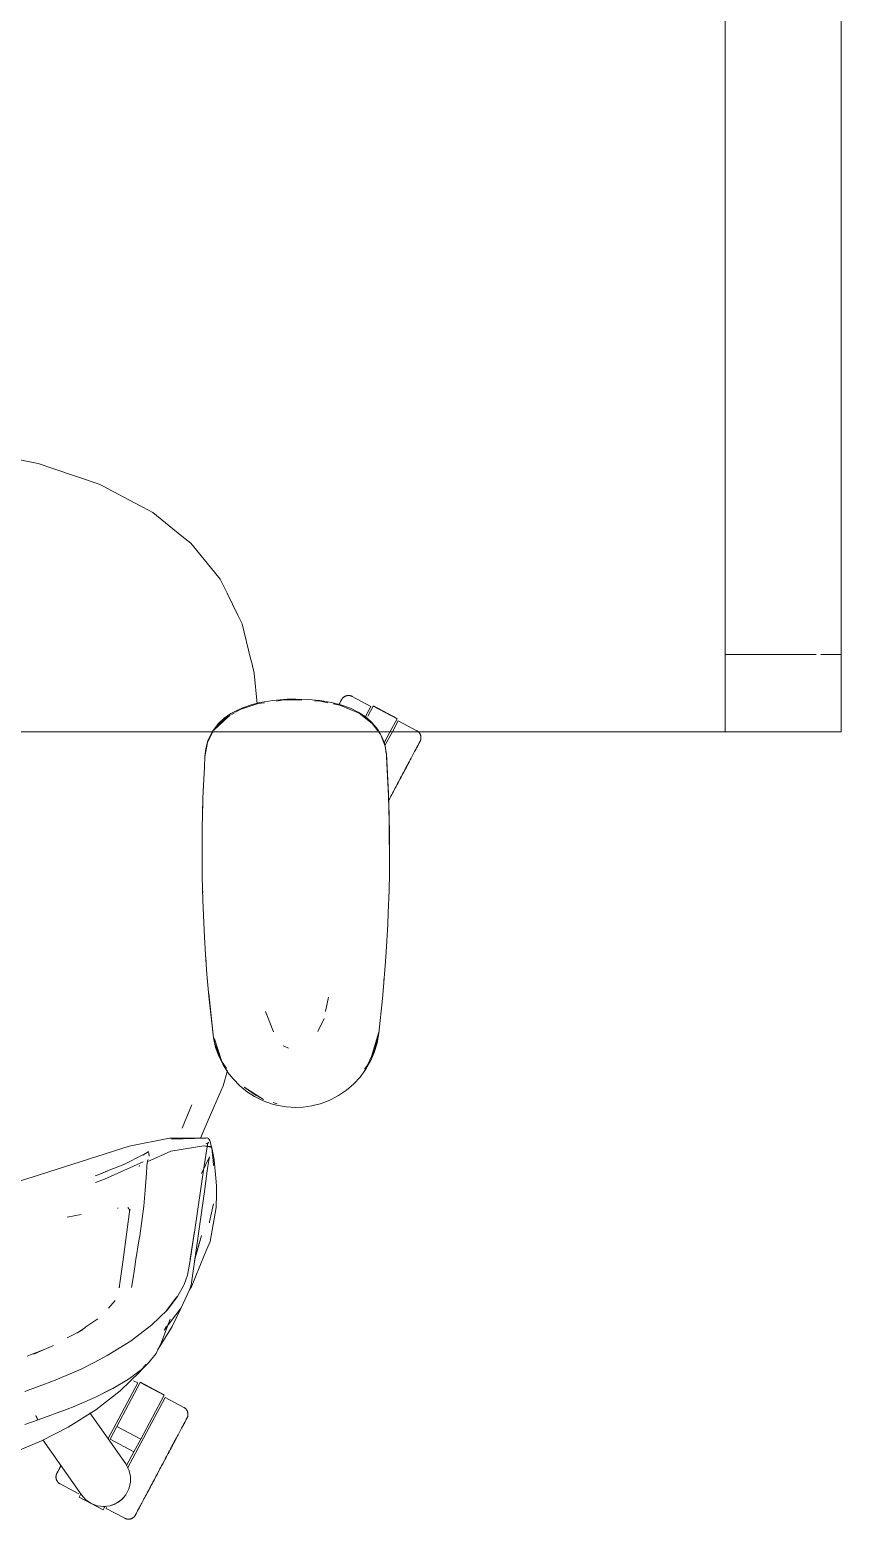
# Model space of a CAD drawing. Header units: millimetres. Extents: x 155927 to 326028, y -36033 to 97293.
# Drawn here: x 171018 to 171437, y 22978 to 23749 of the extents above; entities that cross this region are included whole.
import ezdxf

# ---------------------------------------------------------------- set-up
doc = ezdxf.new("R2010")
doc.units = ezdxf.units.MM
doc.header["$MEASUREMENT"] = 0
doc.layers.add('G-IMPT', color=8, linetype='CONTINUOUS', lineweight=9)
doc.layers.add('I-FURN', color=8, linetype='CONTINUOUS', lineweight=9)

msp = doc.modelspace()

# ---------------------------------------------------------------- linework, layer by layer
at = {"layer": 'G-IMPT'}
for p, q in [((171008.2, 23527.06), (171022.02, 23524.19)), ((171029.46, 23521.67), (171022.02, 23524.19)), ((171029.46, 23521.67), (171053.54, 23513.52)), ((171055.2, 23512.65), (171053.54, 23513.52)), ((171074.71, 23502.35), (171055.2, 23512.65)), ((171074.71, 23502.35), (171076.09, 23501.62)), ((171081.22, 23498.91), (171076.09, 23501.62)), ((171081.22, 23498.91), (171096.35, 23486.71)), ((171101.02, 23482.95), (171096.35, 23486.71)), ((171113.19, 23468), (171101.02, 23482.95)), ((171113.19, 23468), (171116.16, 23464.35)), ((171116.16, 23464.35), (171119.69, 23457.18)), ((171125.33, 23445.71), (171119.69, 23457.18)), ((171125.33, 23445.71), (171127.48, 23441.35)), ((171127.48, 23441.35), (171131.88, 23423.41)), ((171131.88, 23423.41), (171132.46, 23421.04)), ((171133.76, 23415.75), (171132.46, 23421.04)), ((171135.21, 23399.87), (171133.76, 23415.75)), ((171136.67, 23400.55), (171143.43, 23401.67)), ((171150.74, 23402.24), (171143.43, 23401.67)), ((171148.09, 23401.73), (171145.3, 23401.33)), ((171148.09, 23401.73), (171155.25, 23401.96)), ((171150.74, 23402.24), (171155.25, 23402.33)), ((171155.25, 23402.33), (171161.59, 23402.15)), ((171158.36, 23401.77), (171155.25, 23401.96)), ((171167.74, 23401.59), (171161.59, 23402.15)), ((171168.08, 23401.17), (171164.87, 23401.37)), ((171167.74, 23401.59), (171173.67, 23400.59)), ((171121.29, 23393.89), (171118.13, 23392.01)), ((171118.19, 23392.38), (171121.64, 23394.82)), ((171123.02, 23395.63), (171121.64, 23394.82)), ((171123.51, 23395.22), (171122.07, 23394.36)), ((171127.65, 23397.83), (171123.02, 23395.63)), ((171126.43, 23396.97), (171123.98, 23395.5)), ((171135.83, 23400), (171126.43, 23396.97)), ((171132.74, 23399.57), (171127.65, 23397.83)), ((171132.74, 23399.57), (171136.67, 23400.55)), ((171139.12, 23400.46), (171135.83, 23400)), ((171171.83, 23400.4), (171168.08, 23401.17)), ((171179.15, 23399.16), (171173.67, 23400.59)), ((171178.04, 23399.13), (171174.57, 23399.84)), ((171178.04, 23399.13), (171183.66, 23396.8)), ((171179.15, 23399.16), (171183.49, 23397.57)), ((171187.56, 23395.59), (171183.49, 23397.57)), ((171188.05, 23394.96), (171183.66, 23396.8)), ((171187.56, 23395.59), (171191.61, 23392.93)), ((171194.84, 23389.75), (171188.05, 23394.96)), ((171112.05, 23385.33), (171114.01, 23388.19)), ((171120.22, 23393.2), (171112.83, 23386.3)), ((171118.13, 23392.01), (171112.83, 23386.3)), ((171112.83, 23386.3), (171115.06, 23388.71)), ((171115.14, 23389.51), (171114.01, 23388.19)), ((171118.92, 23392.07), (171115.06, 23388.71)), ((171115.14, 23389.51), (171118.19, 23392.38)), ((171120.22, 23393.2), (171119.28, 23392.38)), ((171191.61, 23392.93), (171194.64, 23390.27)), ((171197.72, 23386.53), (171194.64, 23390.27)), ((171197.71, 23385.88), (171194.84, 23389.75)), ((171198.4, 23385.33), (171197.72, 23386.53)), ((171109.62, 23379.8), (171108.25, 23372.46)), ((171108.75, 23376.69), (171109.82, 23380.64)), ((171111.72, 23384.06), (171109.62, 23379.8)), ((171111.8, 23384.97), (171109.82, 23380.64)), ((171111.72, 23384.06), (171112.35, 23385.33)), ((171199.01, 23384.12), (171198.12, 23385.33)), ((171199.68, 23383.09), (171198.4, 23385.33)), ((171201.42, 23377.93), (171199.01, 23384.12)), ((171199.68, 23383.09), (171201.07, 23379.45)), ((171201.44, 23378.11), (171201.07, 23379.45)), ((171201.44, 23378.11), (171201.89, 23375.71)), ((171107.97, 23367.02), (171108.25, 23372.68)), ((171108.25, 23372.68), (171108.75, 23376.69)), ((171201.42, 23377.93), (171202.01, 23374.08)), ((171202.14, 23374.06), (171201.89, 23375.71)), ((171203.19, 23353.49), (171202.14, 23374.06)), ((171203.23, 23352.28), (171202.14, 23374.06)), ((171202.14, 23374.06), (171202.25, 23372.46)), ((171203.23, 23352.28), (171202.25, 23372.46)), ((171107.97, 23367.02), (171107.35, 23354.46)), ((171106.85, 23335.24), (171107.23, 23350.91)), ((171107.17, 23347.51), (171107.03, 23344.19)), ((171107.23, 23350.91), (171107.35, 23354.46)), ((171203.69, 23332.09), (171203.19, 23353.49)), ((171203.53, 23341.93), (171203.19, 23353.49)), ((171203.19, 23353.49), (171203.23, 23352.28)), ((171203.69, 23332.09), (171203.23, 23352.28)), ((171107.03, 23341.97), (171107.03, 23344.19)), ((171203.65, 23311.91), (171203.53, 23341.93)), ((171203.69, 23332.09), (171203.53, 23341.93)), ((171203.53, 23341.93), (171203.73, 23322.7)), ((171106.85, 23335.24), (171106.8, 23330.73)), ((171203.67, 23334.13), (171203.6, 23336.04)), ((171203.65, 23332.09), (171203.67, 23334.13)), ((171203.65, 23311.91), (171203.69, 23332.09)), ((171106.8, 23330.73), (171106.81, 23316.02)), ((171203.65, 23311.91), (171203.73, 23322.7)), ((171106.88, 23310.55), (171106.81, 23316.02)), ((171106.88, 23310.55), (171107.17, 23298.24)), ((171203.65, 23311.91), (171203.48, 23303.49)), ((171107.01, 23303.77), (171107.01, 23305.85)), ((171107.09, 23302.11), (171107.01, 23303.77)), ((171203.09, 23291.73), (171203.48, 23303.49)), ((171107.47, 23290.36), (171107.17, 23298.24)), ((171203.23, 23296.62), (171203.34, 23298.55)), ((171203.34, 23298.55), (171203.36, 23300.05)), ((171107.47, 23290.36), (171108.01, 23279.05)), ((171202.03, 23271.57), (171202.84, 23285.71)), ((171203.09, 23291.73), (171202.84, 23285.71)), ((171108.57, 23270.18), (171108.01, 23279.05)), ((171108.57, 23270.18), (171109.3, 23259.9)), ((171201.7, 23266.48), (171202.03, 23271.57)), ((171108.7, 23268.14), (171108.61, 23270.04)), ((171108.7, 23268.14), (171108.84, 23266.72)), ((171201.7, 23266.48), (171200.45, 23251.42)), ((171110.28, 23248.5), (171109.3, 23259.9)), ((171201.05, 23258.3), (171200.88, 23256.62)), ((171112.63, 23227.06), (171110.18, 23250.02)), ((171110.18, 23250.02), (171112.3, 23229.88)), ((171112.63, 23227.06), (171110.28, 23248.5)), ((171172.23, 23248.08), (171170.66, 23240.65)), ((171200.11, 23247.29), (171198.2, 23229.37)), ((171200.45, 23251.42), (171200.11, 23247.29)), ((171139.53, 23240.58), (171143.68, 23230.16)), ((171166.63, 23230.25), (171169.9, 23237.03)), ((171169.82, 23236.75), (171169.9, 23237.03)), ((171112.63, 23227.06), (171112.3, 23229.88)), ((171112.63, 23227.06), (171113.79, 23222.1)), ((171112.85, 23226.99), (171113.43, 23223.93)), ((171117.03, 23214.71), (171113.22, 23226.56)), ((171116.13, 23217.42), (171113.22, 23226.56)), ((171113.43, 23223.93), (171117.03, 23214.71)), ((171198.2, 23229.88), (171194.37, 23217.42)), ((171194.37, 23217.42), (171197.29, 23226.56)), ((171195.84, 23219.46), (171197.31, 23224.32)), ((171196.16, 23220.91), (171198.07, 23229.31)), ((171198.2, 23229.88), (171197.29, 23226.56)), ((171198.2, 23229.37), (171197.31, 23224.32)), ((171115.24, 23217.97), (171113.79, 23222.1)), ((171117.43, 23213.39), (171115.24, 23217.97)), ((171117.03, 23214.71), (171116.13, 23217.42)), ((171149.2, 23222.63), (171148.75, 23222.93)), ((171151.42, 23221.62), (171149.2, 23222.63)), ((171196.16, 23220.91), (171192.42, 23212.85)), ((171194.03, 23215.22), (171195.84, 23219.46)), ((171117.03, 23214.71), (171119.46, 23211.13)), ((171117.43, 23213.39), (171120.16, 23209.06)), ((171117.71, 23202.23), (171119.97, 23210.05)), ((171122.78, 23205.76), (171120.16, 23209.06)), ((171188.52, 23206.7), (171191.52, 23210.78)), ((171190.83, 23210.74), (171192.42, 23212.85)), ((171194.03, 23215.22), (171191.52, 23210.78)), ((171117.71, 23202.23), (171112.86, 23191.1)), ((171126.33, 23202.15), (171122.78, 23205.76)), ((171126.33, 23202.15), (171130.3, 23198.96)), ((171138.46, 23195.1), (171128.51, 23201.42)), ((171134.78, 23197.26), (171128.51, 23201.42)), ((171181.52, 23199.94), (171185.36, 23203.26)), ((171188.52, 23206.7), (171185.36, 23203.26)), ((171133.85, 23196.69), (171130.3, 23198.96)), ((171138.36, 23194.45), (171133.85, 23196.69)), ((171138.46, 23195.1), (171134.78, 23197.26)), ((171138.36, 23194.45), (171143.13, 23192.74)), ((171143.57, 23193.54), (171145.6, 23192.92)), ((171163.61, 23191.82), (171168.48, 23193.08)), ((171173.19, 23194.92), (171168.48, 23193.08)), ((171177.35, 23197.11), (171173.19, 23194.92)), ((171177.35, 23197.11), (171181.52, 23199.94)), ((171096.41, 23180.21), (171101.33, 23192.06)), ((171101.43, 23192.33), (171101.33, 23192.06)), ((171112.86, 23191.1), (171109.44, 23183.27)), ((171145.26, 23192.18), (171143.13, 23192.74)), ((171150.21, 23191.3), (171145.26, 23192.18)), ((171155.25, 23191), (171150.21, 23191.3)), ((171155.25, 23191), (171159.1, 23191.17)), ((171163.61, 23191.82), (171159.1, 23191.17)), ((171109.44, 23183.27), (171105.87, 23175.1)), ((171018.78, 23154.88), (171069.02, 23170.87)), ((171069.02, 23170.87), (171089.97, 23175.06)), ((171089.97, 23175.06), (171108.84, 23175.11)), ((171090.67, 23168.43), (171107.72, 23171.15)), ((171090.86, 23174.62), (171109.3, 23175.21)), ((171090.86, 23174.62), (171108.84, 23175.11)), ((171111.3, 23170.46), (171107.72, 23171.15)), ((171111.3, 23170.46), (171107.76, 23171.09)), ((171107.76, 23171.09), (171111.71, 23170.7)), ((171109.42, 23175.24), (171108.56, 23175.05)), ((171108.56, 23175.05), (171108.67, 23175.07)), ((171108.84, 23175.11), (171108.67, 23175.07)), ((171109.77, 23172.6), (171108.67, 23166.33)), ((171109.23, 23172.26), (171108.73, 23172.18)), ((171109.3, 23175.21), (171108.84, 23175.11)), ((171109.23, 23172.26), (171109.77, 23172.58)), ((171109.42, 23175.24), (171110, 23174.84)), ((171109.6, 23171.98), (171110.16, 23173.08)), ((171109.6, 23171.98), (171109.77, 23172.6)), ((171109.77, 23172.58), (171110.16, 23173.08)), ((171110.49, 23174.47), (171110, 23174.84)), ((171110.49, 23174.47), (171110.81, 23173.93)), ((171111.36, 23172.07), (171110.81, 23173.93)), ((171111.9, 23168.79), (171111.36, 23172.07)), ((171112.16, 23168.38), (171111.71, 23170.7)), ((171056.2, 23153.89), (171076.35, 23162.82)), ((171066.3, 23161.44), (171076.41, 23166.72)), ((171078.87, 23168.07), (171076.16, 23166.23)), ((171078.87, 23168.07), (171076.41, 23166.72)), ((171078.25, 23160.8), (171078.53, 23163.26)), ((171090.67, 23168.43), (171078.38, 23162.85)), ((171078.53, 23163.26), (171078.55, 23163.32)), ((171078.83, 23164.09), (171078.55, 23163.32)), ((171078.87, 23168.07), (171078.7, 23168.11)), ((171078.99, 23168.05), (171078.87, 23168.07)), ((171079.14, 23167.36), (171078.99, 23168.05)), ((171079.31, 23165.83), (171079.14, 23167.36)), ((171106.51, 23156.8), (171110.57, 23165.36)), ((171107.55, 23158.48), (171108.67, 23166.33)), ((171110.43, 23164.5), (171109.6, 23159.48)), ((171110.57, 23165.36), (171110.43, 23164.5)), ((171111.9, 23168.79), (171111.97, 23168.17)), ((171112.49, 23163.49), (171111.97, 23168.17)), ((171112.16, 23168.38), (171112.97, 23164.13)), ((171112.49, 23163.49), (171112.7, 23160.9)), ((171113.01, 23163.66), (171112.97, 23164.13)), ((171113.81, 23154.33), (171113.01, 23163.66)), ((171018.78, 23154.88), (170988.8, 23145.7)), ((171052.93, 23156.17), (171051.52, 23155.61)), ((171052.93, 23156.17), (171058.04, 23158.2)), ((171057.83, 23158.19), (171052.93, 23156.17)), ((171058.04, 23158.2), (171054.52, 23156.8)), ((171066.3, 23161.44), (171057.83, 23158.19)), ((171074.18, 23160.44), (171074.45, 23160.88)), ((171077.95, 23157.02), (171077.32, 23148.17)), ((171077.95, 23157.02), (171078.2, 23160.43)), ((171078.25, 23160.8), (171078.2, 23160.43)), ((171103, 23127.61), (171107.55, 23158.48)), ((171107.94, 23147.52), (171109.38, 23158.18)), ((171109.6, 23159.48), (171109.38, 23158.18)), ((171051.61, 23152.15), (171056.2, 23153.89)), ((171076.7, 23139.93), (171077.32, 23148.17)), ((171107.94, 23147.52), (171101.27, 23100.3)), ((171113.81, 23154.33), (171114.15, 23150.38)), ((171114.15, 23150.38), (171114.15, 23146.21)), ((171068.31, 23139.19), (171069.55, 23137.63)), ((171076.69, 23139.85), (171074.48, 23124.63)), ((171076.69, 23139.85), (171076.7, 23139.93)), ((171112.72, 23141.1), (171110.67, 23131.8)), ((171114.13, 23139.24), (171110.89, 23121.54)), ((171114.13, 23139.24), (171114.15, 23146.21)), ((171036.89, 23134.16), (171044.14, 23135.57)), ((171063.36, 23138.84), (171063.01, 23138.79)), ((171065.69, 23111), (171069.43, 23138.34)), ((171069.43, 23138.34), (171069.47, 23138.07)), ((171069.52, 23137.84), (171069.47, 23138.07)), ((171110.67, 23131.8), (171110.52, 23131.22)), ((171074.48, 23124.63), (171074.23, 23123.08)), ((171102.9, 23127), (171100.61, 23111.84)), ((171103, 23127.61), (171100.67, 23112.42)), ((171102.9, 23127), (171100.67, 23112.42)), ((171106.39, 23124.72), (171102.89, 23111.78)), ((171106.39, 23124.72), (171103.04, 23112.83)), ((171074.23, 23123.08), (171072.37, 23111.31)), ((171107.9, 23114.32), (171109.29, 23117.68)), ((171110.89, 23121.54), (171109.29, 23117.68)), ((171065.69, 23111), (171063.91, 23097.65)), ((171071.04, 23102.81), (171072.11, 23109.65)), ((171072.11, 23109.65), (171072.37, 23111.31)), ((171099.3, 23104.17), (171100.61, 23111.84)), ((171101.11, 23097.87), (171107.9, 23114.32)), ((171071.04, 23102.81), (171070.3, 23097.74)), ((171097.55, 23099.38), (171099.3, 23104.17)), ((171063.91, 23097.65), (171064.05, 23098.12)), ((171093.72, 23092.9), (171088.33, 23085.95)), ((171088.63, 23086.16), (171094.05, 23093.12)), ((171093.72, 23092.9), (171091.13, 23089.52)), ((171094.05, 23093.12), (171097.34, 23098.96)), ((171095.99, 23087.37), (171099.05, 23093.94)), ((171097.55, 23099.38), (171097.34, 23098.96)), ((171099.05, 23093.94), (171100.62, 23097.31)), ((171100.34, 23096.7), (171101.11, 23097.87)), ((171101.27, 23100.3), (171100.62, 23097.31)), ((171058.41, 23087.15), (171061.75, 23091.06)), ((171088.63, 23086.16), (171080.73, 23078.42)), ((171087.07, 23075.72), (171095.99, 23087.37)), ((171088.33, 23085.95), (171091.13, 23089.52)), ((171091.36, 23077.61), (171095.34, 23086.24)), ((171046.64, 23077.38), (171051.78, 23080.88)), ((171051.78, 23080.88), (171052.88, 23081.63)), ((171080.73, 23078.42), (171070.29, 23070.4)), ((171084.24, 23066.16), (171091.36, 23077.61)), ((171090.31, 23081.37), (171085.8, 23069.47)), ((171087.07, 23075.72), (171088.19, 23077.67)), ((171036.98, 23071.75), (171045.08, 23075.93)), ((171042.31, 23074.43), (171046.07, 23076.99)), ((171042.31, 23074.43), (171045.08, 23075.93)), ((171046.07, 23076.99), (171046.64, 23077.38)), ((171063.94, 23066.35), (171070.04, 23070.23)), ((171070.29, 23070.4), (171070.04, 23070.23)), ((171016.28, 23062.29), (171018.01, 23062.95)), ((171025.09, 23065.68), (171018.01, 23062.95)), ((171025.09, 23065.68), (171019.64, 23063.37)), ((171029.94, 23067.87), (171025.09, 23065.68)), ((171050.92, 23059.01), (171057.71, 23062.58)), ((171063.94, 23066.35), (171057.71, 23062.58)), ((171082.94, 23063.67), (171079.07, 23058.8)), ((171083.55, 23064.8), (171082.94, 23063.67)), ((171083.55, 23064.8), (171084.72, 23067.24)), ((171084.24, 23066.16), (171083.74, 23065.39)), ((171084.72, 23067.24), (171085.8, 23069.47)), ((171029.97, 23049.45), (171044.19, 23055.62)), ((171050.92, 23059.01), (171044.19, 23055.62)), ((171076.05, 23055.91), (171069.92, 23051.19)), ((171077.63, 23057.91), (171074.63, 23054.24)), ((171076.05, 23055.91), (171079.07, 23058.8)), ((171029.97, 23049.45), (171015.09, 23043.99)), ((171060.63, 23045.6), (171068.63, 23050.33)), ((171074.63, 23054.24), (171064.33, 23044.28)), ((171069.92, 23051.19), (171068.63, 23050.33)), ((171051.58, 23041.07), (171040.62, 23036.3)), ((171051.58, 23041.07), (171060.63, 23045.6)), ((171051.58, 23041.07), (171060.03, 23045.29)), ((171052.02, 23041.29), (171051.58, 23041.07)), ((171051.73, 23034.47), (171064.33, 23044.28)), ((171052.02, 23041.29), (171060.63, 23045.6)), ((171060.63, 23045.6), (171060.03, 23045.29)), ((171021.19, 23030.51), (171020.77, 23031.57)), ((171020.77, 23031.57), (171020.99, 23030.98)), ((171036.94, 23034.82), (171021.98, 23029.25)), ((171040.62, 23036.3), (171036.94, 23034.82)), ((171051.73, 23034.47), (171037.44, 23025.5)), ((171021.98, 23029.28), (171015.04, 23026.88)), ((171021.19, 23030.51), (171020.99, 23030.98)), ((171021.19, 23030.51), (171021.47, 23029.87)), ((171021.19, 23030.51), (171021.58, 23029.69)), ((171021.47, 23029.87), (171021.58, 23029.69)), ((171021.84, 23029.28), (171021.58, 23029.69)), ((171021.58, 23029.69), (171021.8, 23029.29)), ((171021.84, 23029.28), (171021.8, 23029.29)), ((171021.98, 23029.25), (171021.84, 23029.28)), ((171021.84, 23029.28), (171021.98, 23029.28)), ((171037.44, 23025.5), (171023.66, 23018.41)), ((171005.69, 23010.89), (171023.66, 23018.41))]:
    msp.add_line(p, q, dxfattribs=at)
at = {"layer": 'I-FURN'}
for p, q in [((171377.45, 24945.33), (171377.45, 23425.33)), ((171437.45, 23425.33), (171437.45, 24945.33)), ((171437.45, 23385.33), (171437.45, 24185.33)), ((171437.45, 24185.33), (171437.45, 23385.33)), ((171377.45, 23385.33), (171377.45, 23820.33)), ((171437.45, 23820.33), (171437.45, 23385.33)), ((171377.45, 23425.33), (171377.45, 23385.33)), ((171424.56, 23425.33), (171377.45, 23425.33)), ((171424.56, 23425.33), (171377.45, 23425.33)), ((171437.45, 23425.33), (171426.87, 23425.33)), ((171437.45, 23425.33), (171426.87, 23425.33)), ((171437.45, 23385.33), (171437.45, 23425.33)), ((171178.55, 23401.32), (171178.41, 23401.06)), ((171178.48, 23401.18), (171178.61, 23401.42)), ((171178.67, 23401.54), (171178.55, 23401.32)), ((171178.61, 23401.42), (171178.71, 23401.63)), ((171178.76, 23401.72), (171178.67, 23401.54)), ((171178.71, 23401.63), (171178.8, 23401.79)), ((171178.84, 23401.86), (171178.76, 23401.72)), ((171178.8, 23401.79), (171178.86, 23401.91)), ((171178.89, 23401.96), (171178.84, 23401.86)), ((171178.86, 23401.91), (171178.91, 23401.99)), ((171178.92, 23402.02), (171178.89, 23401.96)), ((171178.91, 23401.99), (171178.93, 23402.03)), ((171178.93, 23402.04), (171178.92, 23402.02)), ((171178.93, 23402.04), (171179.01, 23402.18)), ((171178.93, 23402.03), (171178.93, 23402.04)), ((171179.01, 23402.18), (171179.1, 23402.32)), ((171179.1, 23402.32), (171179.19, 23402.45)), ((171179.19, 23402.45), (171179.28, 23402.58)), ((171179.28, 23402.58), (171179.38, 23402.71)), ((171179.38, 23402.71), (171179.48, 23402.83)), ((171179.48, 23402.83), (171179.59, 23402.95)), ((171179.59, 23402.95), (171179.71, 23403.06)), ((171179.71, 23403.06), (171179.83, 23403.17)), ((171179.83, 23403.17), (171179.95, 23403.28)), ((171179.95, 23403.28), (171180.08, 23403.37)), ((171180.08, 23403.37), (171180.21, 23403.47)), ((171180.21, 23403.47), (171180.34, 23403.56)), ((171180.34, 23403.56), (171180.48, 23403.64)), ((171180.48, 23403.64), (171180.62, 23403.72)), ((171180.62, 23403.72), (171180.77, 23403.79)), ((171180.77, 23403.79), (171180.91, 23403.86)), ((171180.91, 23403.86), (171181.06, 23403.92)), ((171181.06, 23403.92), (171181.22, 23403.97)), ((171181.22, 23403.97), (171181.37, 23404.02)), ((171181.37, 23404.02), (171181.53, 23404.06)), ((171181.53, 23404.06), (171181.68, 23404.09)), ((171181.68, 23404.09), (171181.84, 23404.12)), ((171181.84, 23404.12), (171182, 23404.15)), ((171182, 23404.15), (171182.16, 23404.16)), ((171182.16, 23404.16), (171182.32, 23404.17)), ((171182.32, 23404.17), (171182.48, 23404.18)), ((171182.48, 23404.18), (171182.64, 23404.17)), ((171182.64, 23404.17), (171182.81, 23404.16)), ((171182.81, 23404.16), (171182.97, 23404.15)), ((171182.97, 23404.15), (171183.13, 23404.13)), ((171183.13, 23404.13), (171183.28, 23404.1)), ((171183.28, 23404.1), (171183.44, 23404.06)), ((171183.44, 23404.06), (171183.6, 23404.02)), ((171183.6, 23404.02), (171183.75, 23403.97)), ((171183.75, 23403.97), (171183.9, 23403.92)), ((171183.9, 23403.92), (171184.05, 23403.86)), ((171184.05, 23403.86), (171184.2, 23403.8)), ((171184.2, 23403.8), (171184.35, 23403.73)), ((171184.35, 23403.73), (171184.38, 23403.71)), ((171194.07, 23398.56), (171184.38, 23403.71)), ((171177.53, 23399.41), (171177.76, 23399.84)), ((171177.88, 23400.05), (171177.66, 23399.64)), ((171177.76, 23399.84), (171177.97, 23400.23)), ((171178.08, 23400.43), (171177.88, 23400.05)), ((171177.97, 23400.23), (171178.16, 23400.59)), ((171178.25, 23400.76), (171178.08, 23400.43)), ((171178.16, 23400.59), (171178.33, 23400.9)), ((171178.41, 23401.06), (171178.25, 23400.76)), ((171178.33, 23400.9), (171178.48, 23401.18)), ((171191.31, 23393.36), (171194.07, 23398.56)), ((171192.49, 23393.45), (171195.3, 23398.74)), ((171195.3, 23398.74), (171207.66, 23392.17)), ((171207.75, 23392.34), (171195.39, 23398.91)), ((171207.66, 23392.17), (171204.1, 23385.47)), ((171205.39, 23385.76), (171208.2, 23391.04)), ((171217.88, 23385.89), (171208.2, 23391.04)), ((171217.88, 23385.89), (171218.02, 23385.82)), ((171218.02, 23385.82), (171218.16, 23385.73)), ((169437.45, 23385.33), (171437.45, 23385.33)), ((171437.45, 23385.33), (169437.45, 23385.33)), ((171204.1, 23385.47), (171201.01, 23379.66)), ((171201.57, 23378.59), (171205.39, 23385.76)), ((171218.15, 23377.81), (171218.38, 23378.24)), ((171218.16, 23385.73), (171218.29, 23385.64)), ((171218.49, 23378.46), (171218.28, 23378.05)), ((171218.29, 23385.64), (171218.43, 23385.55)), ((171218.38, 23378.24), (171218.59, 23378.63)), ((171218.43, 23385.55), (171218.55, 23385.45)), ((171218.69, 23378.83), (171218.49, 23378.46)), ((171218.55, 23385.45), (171218.67, 23385.34)), ((171218.59, 23378.63), (171218.78, 23378.99)), ((171218.67, 23385.34), (171218.79, 23385.23)), ((171218.87, 23379.17), (171218.69, 23378.83)), ((171218.78, 23378.99), (171218.95, 23379.31)), ((171218.79, 23385.23), (171218.91, 23385.12)), ((171219.03, 23379.46), (171218.87, 23379.17)), ((171218.91, 23385.12), (171219.01, 23385)), ((171218.95, 23379.31), (171219.09, 23379.59)), ((171219.01, 23385), (171219.12, 23384.88)), ((171219.17, 23379.72), (171219.03, 23379.46)), ((171219.09, 23379.59), (171219.22, 23379.83)), ((171219.12, 23384.88), (171219.22, 23384.75)), ((171219.28, 23379.94), (171219.17, 23379.72)), ((171219.22, 23384.75), (171219.31, 23384.62)), ((171219.22, 23379.83), (171219.33, 23380.03)), ((171219.38, 23380.12), (171219.28, 23379.94)), ((171219.31, 23384.62), (171219.4, 23384.48)), ((171219.33, 23380.03), (171219.41, 23380.19)), ((171219.45, 23380.26), (171219.38, 23380.12)), ((171219.4, 23384.48), (171219.48, 23384.34)), ((171219.41, 23380.19), (171219.48, 23380.31)), ((171219.51, 23380.36), (171219.45, 23380.26)), ((171219.48, 23384.34), (171219.56, 23384.2)), ((171219.48, 23380.31), (171219.52, 23380.4)), ((171219.54, 23380.42), (171219.51, 23380.36)), ((171219.52, 23380.4), (171219.55, 23380.44)), ((171219.55, 23380.44), (171219.54, 23380.42)), ((171219.57, 23380.48), (171219.55, 23380.44)), ((171219.55, 23380.44), (171219.55, 23380.44)), ((171219.56, 23384.2), (171219.63, 23384.06)), ((171219.64, 23380.63), (171219.57, 23380.48)), ((171219.63, 23384.06), (171219.7, 23383.91)), ((171219.71, 23380.77), (171219.64, 23380.63)), ((171219.7, 23383.91), (171219.76, 23383.76)), ((171219.77, 23380.92), (171219.71, 23380.77)), ((171219.76, 23383.76), (171219.81, 23383.61)), ((171219.82, 23381.08), (171219.77, 23380.92)), ((171219.81, 23383.61), (171219.86, 23383.46)), ((171219.87, 23381.23), (171219.82, 23381.08)), ((171219.86, 23383.46), (171219.9, 23383.3)), ((171219.91, 23381.39), (171219.87, 23381.23)), ((171219.9, 23383.3), (171219.94, 23383.14)), ((171219.94, 23381.54), (171219.91, 23381.39)), ((171219.94, 23383.14), (171219.97, 23382.99)), ((171219.97, 23381.7), (171219.94, 23381.54)), ((171219.97, 23382.99), (171219.99, 23382.83)), ((171219.99, 23381.86), (171219.97, 23381.7)), ((171219.99, 23382.83), (171220.01, 23382.67)), ((171220.01, 23382.02), (171219.99, 23381.86)), ((171220.01, 23382.67), (171220.02, 23382.5)), ((171220.02, 23382.18), (171220.01, 23382.02)), ((171220.02, 23382.5), (171220.02, 23382.34)), ((171220.02, 23382.34), (171220.02, 23382.18)), ((171377.45, 23385.33), (171437.45, 23385.33)), ((171437.45, 23385.33), (171377.45, 23385.33)), ((171214.05, 23370.1), (171214.47, 23370.9)), ((171214.47, 23370.9), (171214.89, 23371.68)), ((171214.89, 23371.68), (171215.29, 23372.43)), ((171215.29, 23372.43), (171215.67, 23373.15)), ((171215.67, 23373.15), (171216.04, 23373.84)), ((171216.04, 23373.84), (171216.39, 23374.51)), ((171216.39, 23374.51), (171216.73, 23375.14)), ((171216.73, 23375.14), (171217.05, 23375.74)), ((171217.21, 23376.05), (171216.9, 23375.47)), ((171217.05, 23375.74), (171217.35, 23376.31)), ((171217.51, 23376.6), (171217.21, 23376.05)), ((171217.35, 23376.31), (171217.64, 23376.85)), ((171217.78, 23377.12), (171217.51, 23376.6)), ((171217.64, 23376.85), (171217.9, 23377.35)), ((171218.04, 23377.6), (171217.78, 23377.12)), ((171217.9, 23377.35), (171218.15, 23377.81)), ((171218.28, 23378.05), (171218.04, 23377.6)), ((171209.74, 23361.99), (171210.25, 23362.95)), ((171210.52, 23363.47), (171210.02, 23362.51)), ((171210.25, 23362.95), (171210.76, 23363.91)), ((171211.03, 23364.41), (171210.52, 23363.47)), ((171210.76, 23363.91), (171211.25, 23364.84)), ((171211.52, 23365.34), (171211.03, 23364.41)), ((171211.25, 23364.84), (171211.75, 23365.77)), ((171212.01, 23366.26), (171211.52, 23365.34)), ((171211.75, 23365.77), (171212.23, 23366.67)), ((171212.48, 23367.15), (171212.01, 23366.26)), ((171212.23, 23366.67), (171212.7, 23367.56)), ((171212.95, 23368.03), (171212.48, 23367.15)), ((171212.7, 23367.56), (171213.16, 23368.43)), ((171213.4, 23368.89), (171212.95, 23368.03)), ((171213.16, 23368.43), (171213.61, 23369.27)), ((171213.85, 23369.72), (171213.4, 23368.89)), ((171213.61, 23369.27), (171214.05, 23370.1)), ((171205.5, 23354.03), (171206.04, 23355.03)), ((171206.33, 23355.58), (171205.79, 23354.57)), ((171206.04, 23355.03), (171206.57, 23356.04)), ((171206.86, 23356.58), (171206.33, 23355.58)), ((171206.57, 23356.04), (171207.11, 23357.04)), ((171207.39, 23357.58), (171206.86, 23356.58)), ((171207.11, 23357.04), (171207.64, 23358.05)), ((171207.93, 23358.58), (171207.39, 23357.58)), ((171207.64, 23358.05), (171208.17, 23359.04)), ((171208.45, 23359.58), (171207.93, 23358.58)), ((171208.17, 23359.04), (171208.7, 23360.03)), ((171208.98, 23360.57), (171208.45, 23359.58)), ((171208.7, 23360.03), (171209.22, 23361.02)), ((171209.5, 23361.54), (171208.98, 23360.57)), ((171209.22, 23361.02), (171209.74, 23361.99)), ((171210.02, 23362.51), (171209.5, 23361.54)), ((171203.39, 23350.05), (171203.91, 23351.03)), ((171203.67, 23350.58), (171203.55, 23350.36)), ((171204.2, 23351.57), (171203.67, 23350.58)), ((171203.91, 23351.03), (171204.44, 23352.03)), ((171204.73, 23352.57), (171204.2, 23351.57)), ((171204.44, 23352.03), (171204.97, 23353.03)), ((171205.26, 23353.57), (171204.73, 23352.57)), ((171204.97, 23353.03), (171205.5, 23354.03)), ((171205.79, 23354.57), (171205.26, 23353.57)), ((171058.25, 23019.73), (171073.51, 23048.43)), ((171062.67, 23025.9), (171074.74, 23048.61)), ((171073.51, 23048.43), (171071.33, 23049.58)), ((171074.74, 23048.61), (171087.1, 23042.04)), ((171087.19, 23042.21), (171074.83, 23048.78)), ((171068.17, 23004.31), (171087.64, 23040.91)), ((171087.1, 23042.04), (171075.03, 23019.33)), ((171097.32, 23035.76), (171087.64, 23040.91)), ((171048.77, 23032.92), (171067.28, 23006.49)), ((171097.32, 23035.76), (171097.46, 23035.69)), ((171097.46, 23035.69), (171097.6, 23035.6)), ((171097.6, 23035.6), (171097.74, 23035.51)), ((171097.74, 23035.51), (171097.87, 23035.42)), ((171097.87, 23035.42), (171097.99, 23035.32)), ((171097.99, 23035.32), (171098.11, 23035.21)), ((171098.11, 23035.21), (171098.23, 23035.1)), ((171098.23, 23035.1), (171098.35, 23034.99)), ((171098.35, 23034.99), (171098.46, 23034.87)), ((171098.46, 23034.87), (171098.56, 23034.75)), ((171098.56, 23034.75), (171098.66, 23034.62)), ((171098.66, 23034.62), (171098.75, 23034.49)), ((171098.75, 23034.49), (171098.84, 23034.35)), ((171098.84, 23034.35), (171098.92, 23034.21)), ((171098.92, 23034.21), (171099, 23034.07)), ((171099, 23034.07), (171099.07, 23033.93)), ((171099.07, 23033.93), (171099.14, 23033.78)), ((171099.14, 23033.78), (171099.2, 23033.63)), ((171099.2, 23033.63), (171099.25, 23033.48)), ((171099.25, 23033.48), (171099.3, 23033.33)), ((171099.3, 23033.33), (171099.34, 23033.17)), ((171099.35, 23031.26), (171099.31, 23031.1)), ((171099.34, 23033.17), (171099.38, 23033.01)), ((171099.38, 23031.41), (171099.35, 23031.26)), ((171099.38, 23033.01), (171099.41, 23032.86)), ((171099.41, 23031.57), (171099.38, 23031.41)), ((171099.41, 23032.86), (171099.43, 23032.7)), ((171099.43, 23031.73), (171099.41, 23031.57)), ((171099.43, 23032.7), (171099.45, 23032.54)), ((171099.45, 23031.89), (171099.43, 23031.73)), ((171099.45, 23032.54), (171099.46, 23032.37)), ((171099.46, 23032.05), (171099.45, 23031.89)), ((171099.46, 23032.37), (171099.46, 23032.21)), ((171099.46, 23032.21), (171099.46, 23032.05)), ((171059.14, 23019.26), (171062.67, 23025.9)), ((171062.67, 23025.9), (171075.03, 23019.33)), ((171095.11, 23023.02), (171095.48, 23023.71)), ((171095.48, 23023.71), (171095.83, 23024.38)), ((171095.83, 23024.38), (171096.17, 23025.01)), ((171096.17, 23025.01), (171096.49, 23025.61)), ((171096.65, 23025.92), (171096.34, 23025.34)), ((171096.49, 23025.61), (171096.79, 23026.18)), ((171096.95, 23026.47), (171096.65, 23025.92)), ((171096.79, 23026.18), (171097.08, 23026.72)), ((171097.22, 23026.99), (171096.95, 23026.47)), ((171097.08, 23026.72), (171097.34, 23027.22)), ((171097.48, 23027.47), (171097.22, 23026.99)), ((171097.34, 23027.22), (171097.59, 23027.68)), ((171097.72, 23027.92), (171097.48, 23027.47)), ((171097.59, 23027.68), (171097.82, 23028.11)), ((171097.93, 23028.33), (171097.72, 23027.92)), ((171097.82, 23028.11), (171098.03, 23028.5)), ((171098.13, 23028.7), (171097.93, 23028.33)), ((171098.03, 23028.5), (171098.22, 23028.86)), ((171098.31, 23029.04), (171098.13, 23028.7)), ((171098.22, 23028.86), (171098.39, 23029.18)), ((171098.47, 23029.33), (171098.31, 23029.04)), ((171098.39, 23029.18), (171098.53, 23029.46)), ((171098.61, 23029.59), (171098.47, 23029.33)), ((171098.53, 23029.46), (171098.66, 23029.7)), ((171098.72, 23029.81), (171098.61, 23029.59)), ((171098.66, 23029.7), (171098.77, 23029.9)), ((171098.82, 23029.99), (171098.72, 23029.81)), ((171098.77, 23029.9), (171098.86, 23030.06)), ((171098.89, 23030.13), (171098.82, 23029.99)), ((171098.86, 23030.06), (171098.92, 23030.18)), ((171098.95, 23030.23), (171098.89, 23030.13)), ((171098.92, 23030.18), (171098.96, 23030.27)), ((171098.98, 23030.29), (171098.95, 23030.23)), ((171098.96, 23030.27), (171098.99, 23030.31)), ((171098.99, 23030.31), (171098.98, 23030.29)), ((171099.01, 23030.35), (171098.99, 23030.31)), ((171098.99, 23030.31), (171098.99, 23030.31)), ((171099.08, 23030.5), (171099.01, 23030.35)), ((171099.15, 23030.64), (171099.08, 23030.5)), ((171099.21, 23030.79), (171099.15, 23030.64)), ((171099.26, 23030.95), (171099.21, 23030.79)), ((171099.31, 23031.1), (171099.26, 23030.95)), ((171044.36, 22990.44), (171024.34, 23019.03)), ((171059.14, 23019.26), (171071.5, 23012.69)), ((171075.03, 23019.33), (171071.5, 23012.69)), ((171091.45, 23016.13), (171090.96, 23015.21)), ((171091.19, 23015.64), (171091.67, 23016.54)), ((171091.92, 23017.02), (171091.45, 23016.13)), ((171091.67, 23016.54), (171092.14, 23017.43)), ((171092.39, 23017.9), (171091.92, 23017.02)), ((171092.14, 23017.43), (171092.6, 23018.3)), ((171092.85, 23018.76), (171092.39, 23017.9)), ((171092.6, 23018.3), (171093.05, 23019.14)), ((171093.29, 23019.59), (171092.85, 23018.76)), ((171093.05, 23019.14), (171093.49, 23019.97)), ((171093.49, 23019.97), (171093.92, 23020.77)), ((171093.92, 23020.77), (171094.33, 23021.55)), ((171094.33, 23021.55), (171094.73, 23022.3)), ((171094.73, 23022.3), (171095.11, 23023.02)), ((171071.5, 23012.69), (171067.74, 23005.63)), ((171087.37, 23008.45), (171086.84, 23007.45)), ((171087.08, 23007.92), (171087.61, 23008.91)), ((171087.9, 23009.45), (171087.37, 23008.45)), ((171087.61, 23008.91), (171088.14, 23009.9)), ((171088.42, 23010.44), (171087.9, 23009.45)), ((171088.14, 23009.9), (171088.66, 23010.89)), ((171088.94, 23011.41), (171088.42, 23010.44)), ((171088.66, 23010.89), (171089.18, 23011.86)), ((171089.46, 23012.38), (171088.94, 23011.41)), ((171089.18, 23011.86), (171089.69, 23012.82)), ((171089.96, 23013.34), (171089.46, 23012.38)), ((171089.69, 23012.82), (171090.2, 23013.78)), ((171090.47, 23014.28), (171089.96, 23013.34)), ((171090.2, 23013.78), (171090.7, 23014.71)), ((171090.96, 23015.21), (171090.47, 23014.28)), ((171090.7, 23014.71), (171091.19, 23015.64)), ((171031.22, 23000.38), (171031.25, 23000.53)), ((171031.25, 23000.53), (171031.28, 23000.69)), ((171031.28, 23000.69), (171031.33, 23000.85)), ((171031.33, 23000.85), (171031.37, 23001)), ((171031.37, 23001), (171031.43, 23001.15)), ((171031.43, 23001.15), (171031.49, 23001.3)), ((171031.49, 23001.3), (171031.55, 23001.45)), ((171031.55, 23001.45), (171031.62, 23001.6)), ((171031.62, 23001.6), (171031.64, 23001.63)), ((171031.64, 23001.63), (171031.65, 23001.65)), ((171031.65, 23001.64), (171031.64, 23001.63)), ((171031.65, 23001.65), (171031.69, 23001.71)), ((171031.67, 23001.68), (171031.65, 23001.64)), ((171031.71, 23001.76), (171031.67, 23001.68)), ((171031.69, 23001.71), (171031.74, 23001.81)), ((171031.78, 23001.89), (171031.71, 23001.76)), ((171031.74, 23001.81), (171031.81, 23001.96)), ((171031.86, 23002.05), (171031.78, 23001.89)), ((171031.81, 23001.96), (171031.91, 23002.14)), ((171031.97, 23002.25), (171031.86, 23002.05)), ((171031.91, 23002.14), (171032.03, 23002.35)), ((171032.1, 23002.49), (171031.97, 23002.25)), ((171032.03, 23002.35), (171032.16, 23002.61)), ((171032.25, 23002.77), (171032.1, 23002.49)), ((171032.16, 23002.61), (171032.32, 23002.91)), ((171032.41, 23003.09), (171032.25, 23002.77)), ((171032.32, 23002.91), (171032.5, 23003.25)), ((171032.6, 23003.44), (171032.41, 23003.09)), ((171032.5, 23003.25), (171032.7, 23003.62)), ((171032.81, 23003.84), (171032.6, 23003.44)), ((171032.7, 23003.62), (171032.92, 23004.03)), ((171033.04, 23004.26), (171032.81, 23003.84)), ((171032.92, 23004.03), (171033.15, 23004.47)), ((171033.29, 23004.73), (171033.04, 23004.26)), ((171033.15, 23004.47), (171033.41, 23004.96)), ((171033.56, 23005.23), (171033.29, 23004.73)), ((171033.41, 23004.96), (171033.68, 23005.47)), ((171033.84, 23005.77), (171033.56, 23005.23)), ((171067.28, 23006.49), (171068.87, 23003.52)), ((171068.87, 23003.52), (171069.7, 23000.25)), ((171083.11, 23000.45), (171082.59, 22999.46)), ((171082.83, 22999.92), (171083.35, 23000.9)), ((171083.64, 23001.44), (171083.11, 23000.45)), ((171083.35, 23000.9), (171083.88, 23001.9)), ((171084.17, 23002.44), (171083.64, 23001.44)), ((171083.88, 23001.9), (171084.41, 23002.9)), ((171084.7, 23003.44), (171084.17, 23002.44)), ((171084.41, 23002.9), (171084.94, 23003.9)), ((171085.23, 23004.44), (171084.7, 23003.44)), ((171084.94, 23003.9), (171085.48, 23004.9)), ((171085.77, 23005.45), (171085.23, 23004.44)), ((171085.48, 23004.9), (171086.01, 23005.91)), ((171086.3, 23006.45), (171085.77, 23005.45)), ((171086.01, 23005.91), (171086.55, 23006.91)), ((171086.84, 23007.45), (171086.3, 23006.45)), ((171086.55, 23006.91), (171087.08, 23007.92)), ((171031.17, 22999.89), (171031.18, 23000.06)), ((171031.17, 22999.73), (171031.17, 22999.89)), ((171031.17, 22999.57), (171031.17, 22999.73)), ((171031.18, 22999.41), (171031.17, 22999.57)), ((171031.18, 23000.06), (171031.2, 23000.22)), ((171031.2, 22999.25), (171031.18, 22999.41)), ((171031.2, 23000.22), (171031.22, 23000.38)), ((171031.22, 22999.09), (171031.2, 22999.25)), ((171031.25, 22998.93), (171031.22, 22999.09)), ((171031.29, 22998.78), (171031.25, 22998.93)), ((171031.33, 22998.62), (171031.29, 22998.78)), ((171031.38, 22998.47), (171031.33, 22998.62)), ((171031.43, 22998.31), (171031.38, 22998.47)), ((171031.49, 22998.16), (171031.43, 22998.31)), ((171031.56, 22998.02), (171031.49, 22998.16)), ((171031.63, 22997.87), (171031.56, 22998.02)), ((171031.71, 22997.73), (171031.63, 22997.87)), ((171031.79, 22997.59), (171031.71, 22997.73)), ((171031.88, 22997.46), (171031.79, 22997.59)), ((171031.97, 22997.33), (171031.88, 22997.46)), ((171032.07, 22997.2), (171031.97, 22997.33)), ((171032.18, 22997.08), (171032.07, 22997.2)), ((171032.29, 22996.96), (171032.18, 22997.08)), ((171032.4, 22996.84), (171032.29, 22996.96)), ((171032.52, 22996.74), (171032.4, 22996.84)), ((171032.64, 22996.63), (171032.52, 22996.74)), ((171032.77, 22996.53), (171032.64, 22996.63)), ((171032.9, 22996.44), (171032.77, 22996.53)), ((171033.03, 22996.35), (171032.9, 22996.44)), ((171033.17, 22996.26), (171033.03, 22996.35)), ((171033.31, 22996.18), (171033.17, 22996.26)), ((171033.31, 22996.18), (171042.99, 22991.03)), ((171068.94, 22993.59), (171067.39, 22990.6)), ((171069.72, 22996.87), (171068.94, 22993.59)), ((171069.7, 23000.25), (171069.72, 22996.87)), ((171078.86, 22992.45), (171079.32, 22993.33)), ((171079.32, 22993.33), (171079.8, 22994.22)), ((171080.06, 22994.71), (171079.58, 22993.81)), ((171079.8, 22994.22), (171080.29, 22995.14)), ((171080.55, 22995.64), (171080.06, 22994.71)), ((171080.29, 22995.14), (171080.78, 22996.07)), ((171081.05, 22996.57), (171080.55, 22995.64)), ((171080.78, 22996.07), (171081.28, 22997.01)), ((171081.56, 22997.53), (171081.05, 22996.57)), ((171081.28, 22997.01), (171081.79, 22997.97)), ((171082.07, 22998.49), (171081.56, 22997.53)), ((171081.79, 22997.97), (171082.31, 22998.94)), ((171082.59, 22999.46), (171082.07, 22998.49)), ((171082.31, 22998.94), (171082.83, 22999.92)), ((171043.2, 22989.28), (171043.94, 22990.68)), ((171043.2, 22989.28), (171055.56, 22982.71)), ((171043.94, 22990.68), (171043.89, 22990.59)), ((171046.61, 22987.93), (171044.36, 22990.44)), ((171049.4, 22986.03), (171046.61, 22987.93)), ((171052.56, 22984.86), (171049.4, 22986.03)), ((171062.4, 22986.12), (171059.26, 22984.9)), ((171065.17, 22988.06), (171062.4, 22986.12)), ((171063.25, 22986.6), (171066.03, 22988.89)), ((171067.39, 22990.6), (171065.17, 22988.06)), ((171066.03, 22988.89), (171067.18, 22990.31)), ((171074.59, 22984.43), (171074.9, 22985.01)), ((171074.9, 22985.01), (171075.23, 22985.63)), ((171075.23, 22985.63), (171075.58, 22986.28)), ((171075.58, 22986.28), (171075.94, 22986.96)), ((171075.94, 22986.96), (171076.31, 22987.66)), ((171076.31, 22987.66), (171076.7, 22988.4)), ((171076.7, 22988.4), (171077.11, 22989.16)), ((171077.11, 22989.16), (171077.53, 22989.95)), ((171077.53, 22989.95), (171077.96, 22990.76)), ((171077.96, 22990.76), (171078.4, 22991.59)), ((171078.4, 22991.59), (171078.86, 22992.45)), ((171055.91, 22984.48), (171052.56, 22984.86)), ((171056.3, 22984.11), (171055.54, 22984.51)), ((171056.3, 22984.11), (171055.56, 22982.71)), ((171059.26, 22984.9), (171055.91, 22984.48)), ((171056.25, 22984.02), (171056.3, 22984.11)), ((171057.12, 22983.52), (171057.32, 22983.9)), ((171057.12, 22983.52), (171066.81, 22978.37)), ((171066.85, 22978.35), (171066.81, 22978.37)), ((171066.99, 22978.28), (171066.85, 22978.35)), ((171067.14, 22978.22), (171066.99, 22978.28)), ((171067.29, 22978.16), (171067.14, 22978.22)), ((171067.44, 22978.1), (171067.29, 22978.16)), ((171067.59, 22978.05), (171067.44, 22978.1)), ((171067.75, 22978.01), (171067.59, 22978.05)), ((171067.91, 22977.98), (171067.75, 22978.01)), ((171068.07, 22977.95), (171067.91, 22977.98)), ((171068.23, 22977.93), (171068.07, 22977.95)), ((171068.39, 22977.91), (171068.23, 22977.93)), ((171068.55, 22977.9), (171068.39, 22977.91)), ((171068.71, 22977.9), (171068.55, 22977.9)), ((171068.87, 22977.9), (171068.71, 22977.9)), ((171069.03, 22977.91), (171068.87, 22977.9)), ((171069.19, 22977.93), (171069.03, 22977.91)), ((171069.35, 22977.95), (171069.19, 22977.93)), ((171069.51, 22977.98), (171069.35, 22977.95)), ((171069.67, 22978.02), (171069.51, 22977.98)), ((171069.82, 22978.06), (171069.67, 22978.02)), ((171069.98, 22978.11), (171069.82, 22978.06)), ((171070.13, 22978.16), (171069.98, 22978.11)), ((171070.28, 22978.22), (171070.13, 22978.16)), ((171070.42, 22978.29), (171070.28, 22978.22)), ((171070.57, 22978.36), (171070.42, 22978.29)), ((171070.71, 22978.44), (171070.57, 22978.36)), ((171070.85, 22978.52), (171070.71, 22978.44)), ((171070.98, 22978.61), (171070.85, 22978.52)), ((171071.11, 22978.7), (171070.98, 22978.61)), ((171071.24, 22978.8), (171071.11, 22978.7)), ((171071.36, 22978.91), (171071.24, 22978.8)), ((171071.48, 22979.02), (171071.36, 22978.91)), ((171071.6, 22979.13), (171071.48, 22979.02)), ((171071.71, 22979.25), (171071.6, 22979.13)), ((171071.81, 22979.37), (171071.71, 22979.25)), ((171071.91, 22979.5), (171071.81, 22979.37)), ((171072.01, 22979.63), (171071.91, 22979.5)), ((171072.1, 22979.76), (171072.01, 22979.63)), ((171072.18, 22979.9), (171072.1, 22979.76)), ((171072.26, 22980.04), (171072.18, 22979.9)), ((171072.28, 22980.09), (171072.26, 22980.04)), ((171072.26, 22980.04), (171072.27, 22980.06)), ((171072.26, 22980.04), (171072.26, 22980.04)), ((171072.27, 22980.06), (171072.3, 22980.12)), ((171072.33, 22980.17), (171072.28, 22980.09)), ((171072.3, 22980.12), (171072.35, 22980.22)), ((171072.39, 22980.29), (171072.33, 22980.17)), ((171072.35, 22980.22), (171072.43, 22980.36)), ((171072.48, 22980.45), (171072.39, 22980.29)), ((171072.43, 22980.36), (171072.52, 22980.54)), ((171072.58, 22980.65), (171072.48, 22980.45)), ((171072.52, 22980.54), (171072.64, 22980.76)), ((171072.71, 22980.89), (171072.58, 22980.65)), ((171072.64, 22980.76), (171072.78, 22981.02)), ((171072.86, 22981.17), (171072.71, 22980.89)), ((171072.78, 22981.02), (171072.94, 22981.31)), ((171073.03, 22981.49), (171072.86, 22981.17)), ((171072.94, 22981.31), (171073.11, 22981.65)), ((171073.22, 22981.85), (171073.03, 22981.49)), ((171073.11, 22981.65), (171073.31, 22982.02)), ((171073.43, 22982.24), (171073.22, 22981.85)), ((171073.31, 22982.02), (171073.53, 22982.43)), ((171073.66, 22982.67), (171073.43, 22982.24)), ((171073.53, 22982.43), (171073.77, 22982.88)), ((171073.9, 22983.13), (171073.66, 22982.67)), ((171073.77, 22982.88), (171074.02, 22983.36)), ((171074.17, 22983.64), (171073.9, 22983.13)), ((171074.02, 22983.36), (171074.3, 22983.88)), ((171074.46, 22984.17), (171074.17, 22983.64)), ((171074.3, 22983.88), (171074.59, 22984.43)), ((171074.76, 22984.74), (171074.46, 22984.17))]:
    msp.add_line(p, q, dxfattribs=at)
msp.add_open_spline([(171061.85, 22985.84), (171061.69, 22985.76), (171061.05, 22985.47), (171060.43, 22985.25), (171059.96, 22985.1)], degree=3, knots=[-0.5319761, -0.5319761, -0.5319761, -0.5319761, -0.5, -0.4, -0.4, -0.4, -0.4], dxfattribs=at)
for points in [[(171065.69, 22988.54), (171065.29, 22988.14), (171064.87, 22987.78), (171064.45, 22987.44)], [(171057.36, 22984.58), (171056.98, 22984.54), (171056.31, 22984.5), (171055.78, 22984.5), (171055.54, 22984.51)]]:
    msp.add_open_spline(points, degree=3, dxfattribs=at)

doc.saveas('drawing.dxf')
